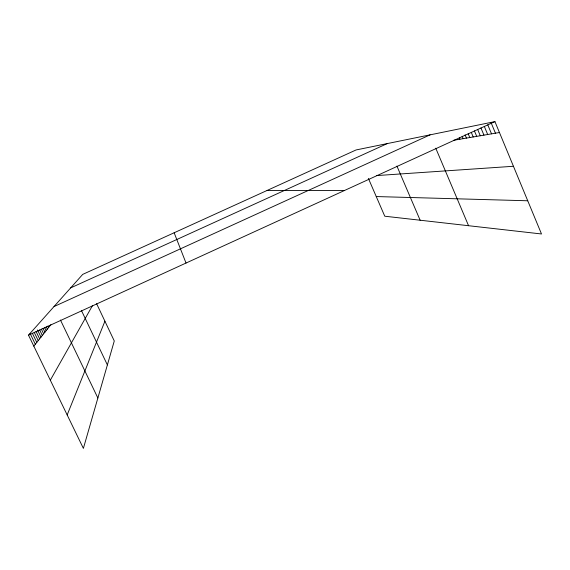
<?xml version="1.0" encoding="UTF-8"?>
<svg xmlns="http://www.w3.org/2000/svg" width="570" height="570" viewBox="0 0 570 570"><rect width="100%" height="100%" fill="white"/><g stroke="black" fill="none" stroke-linecap="round" stroke-linejoin="round"><path stroke-width="0.85" d="M67.167 414.946L104.916 321.209M50.324 380.183L92.376 305.791M33.822 346.154L50.88 324.701M96.608 303.689L114.278 340.96L83.384 448.383L28.5 335.167L82.707 274.391L356.072 149.953L494.931 121.617L541.5 233.978L384.764 216.215L368.384 178.389M54 306.575L430.108 134.841M28.5 335.167L494.931 121.617M70.666 287.893L387.272 143.583M453.727 140.263L499.448 132.511M376.813 175.567L513.442 166.276M267.088 190.458L344.572 190.458M376.257 196.557L527.742 200.775M36.003 331.37L39.622 338.858M34.193 332.289L38.226 340.618M32.34 333.222L36.794 342.413M30.068 333.407L35.326 344.266M47.844 326.111L48.564 327.608M46.284 326.845L47.374 329.104M44.681 327.593L46.156 330.643M43.049 328.356L44.909 332.21M41.375 329.139L43.634 333.813M39.665 329.945L42.322 335.459M37.527 329.966L40.99 337.134M60.449 320.012L97.869 398.01M81.446 310.515L107.381 364.935M396.92 166.084L420.14 220.227M435.758 148.193L468.561 225.713M462.135 136.23L463.154 138.66M459.27 137.605L459.947 139.208M474.425 130.893L476.705 136.365M471.269 132.318L473.207 136.957M468.184 133.715L469.787 137.541M465.063 134.826L466.438 138.104M487.778 124.851L491.518 133.857M484.322 126.412L487.685 134.506M480.945 127.937L483.944 135.14M477.646 129.433L480.289 135.76M490.97 122.422L495.437 133.188M174.149 232.767L186.027 263.048"/></g></svg>
